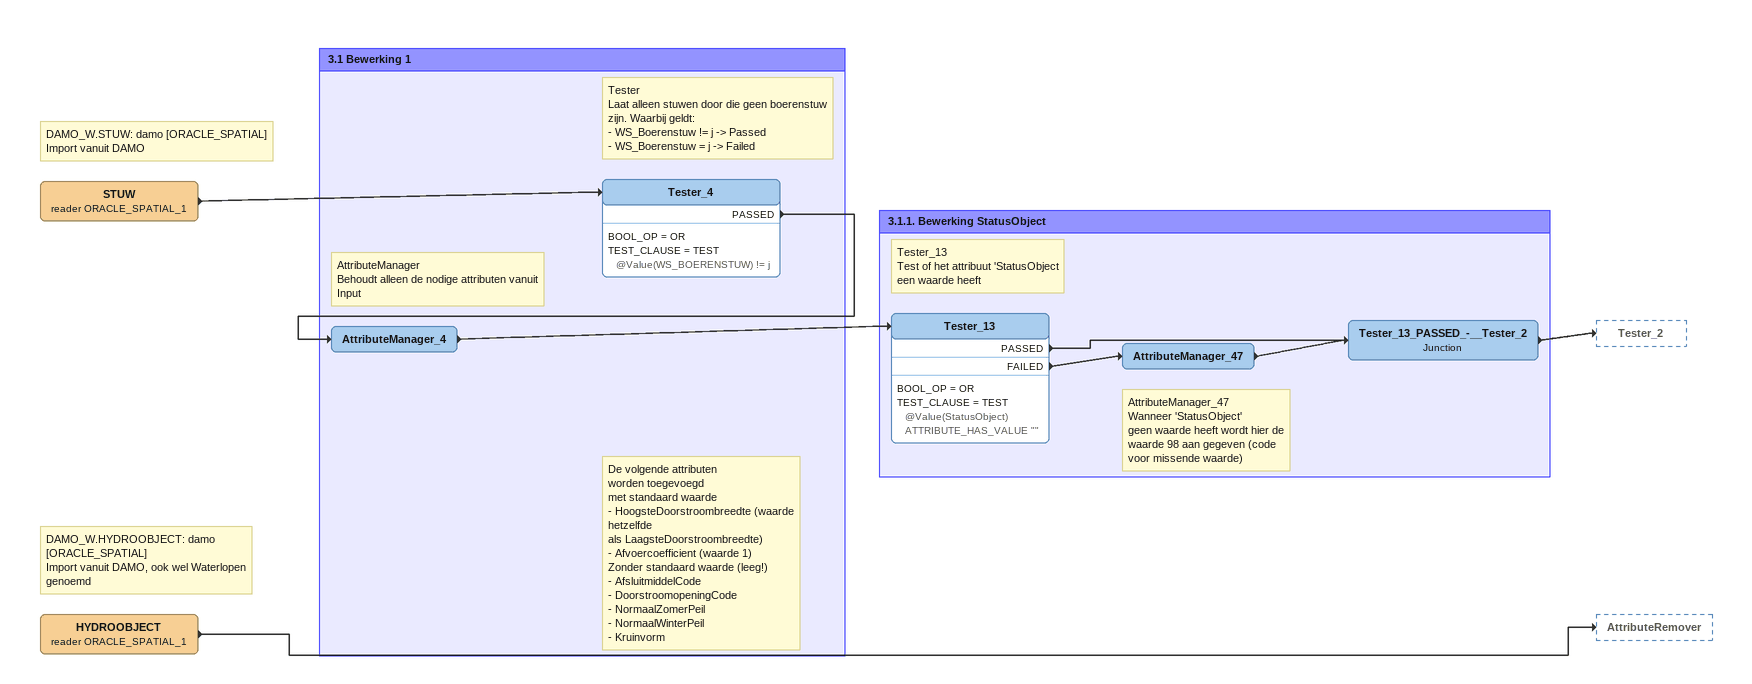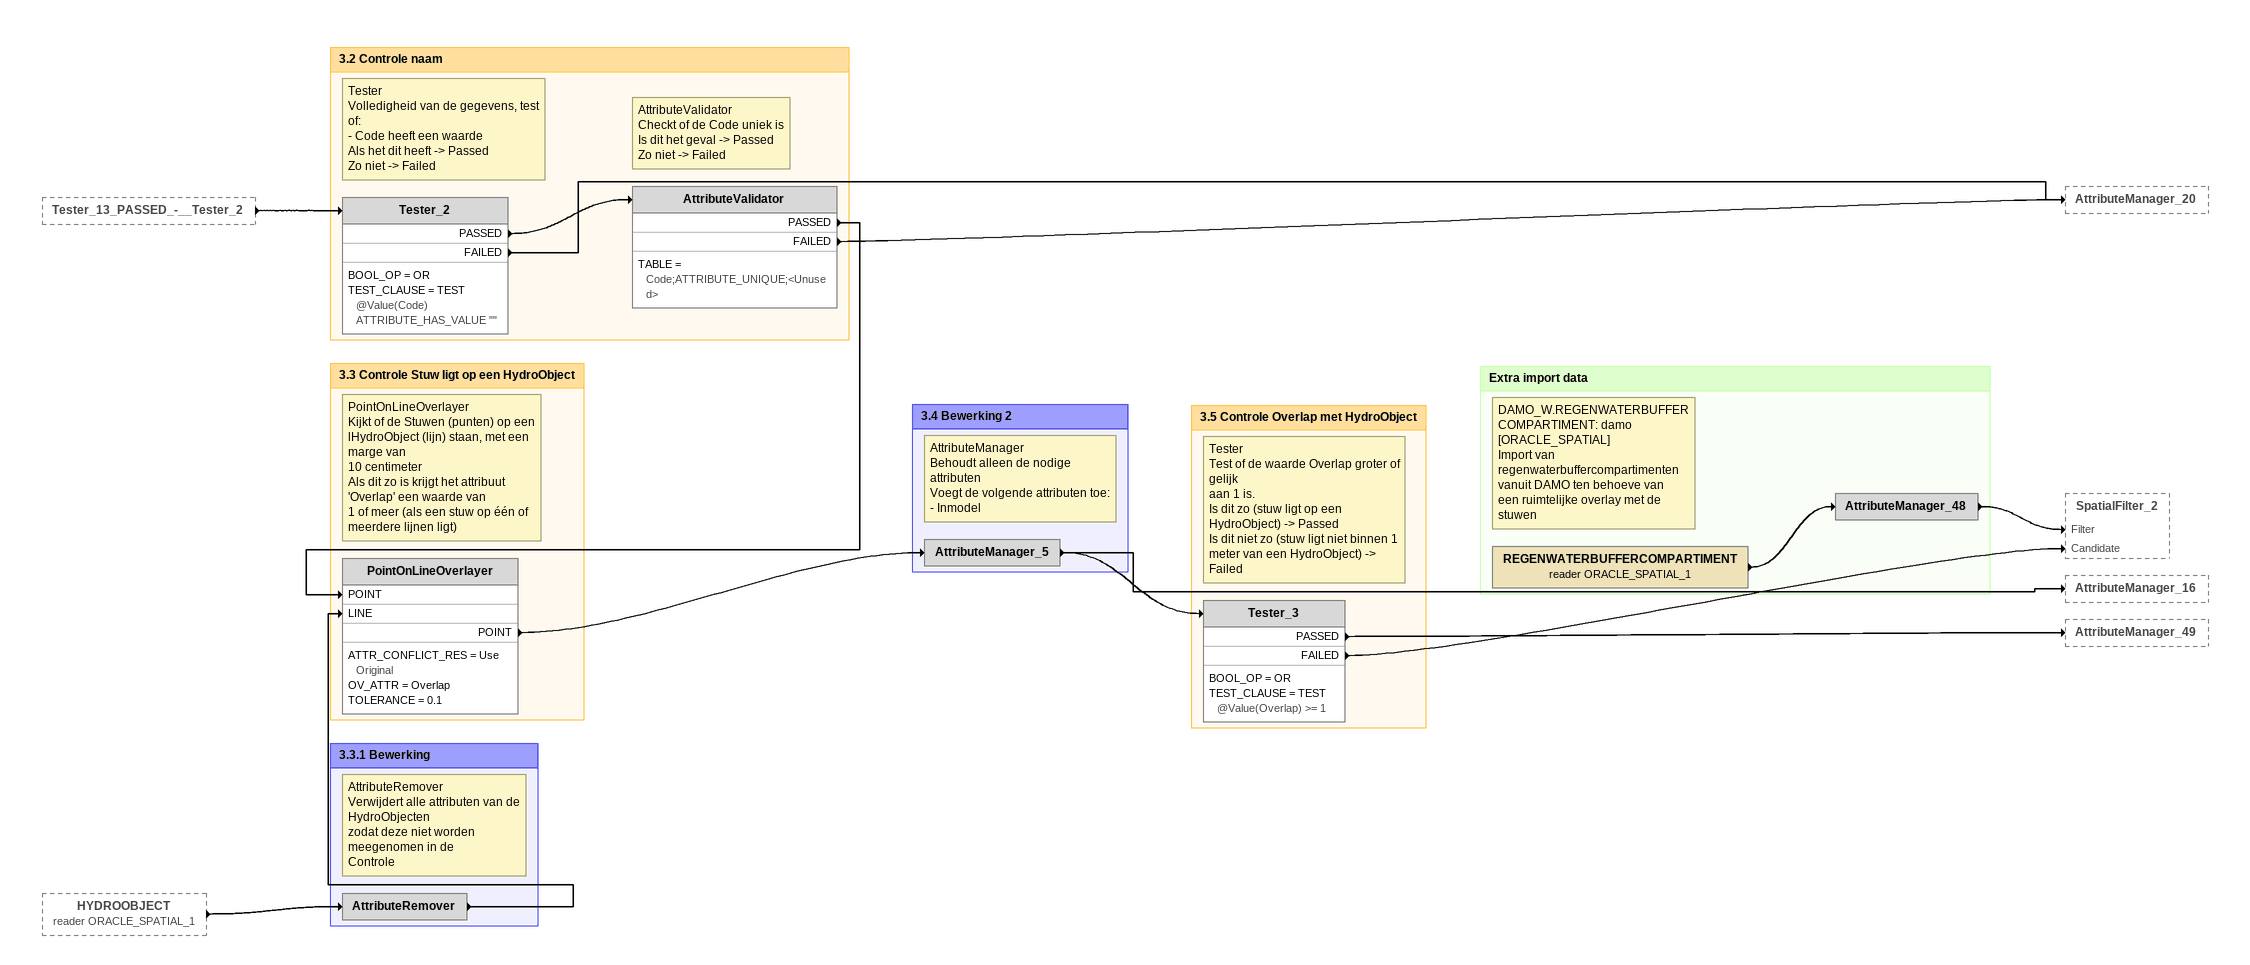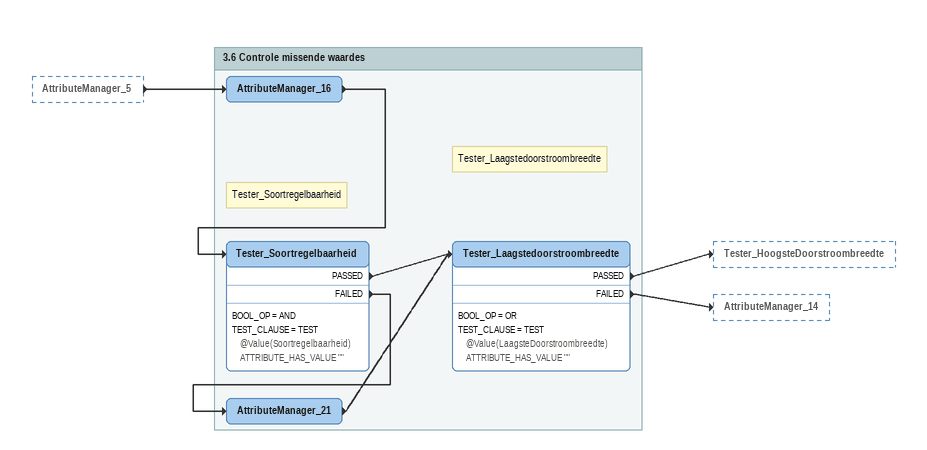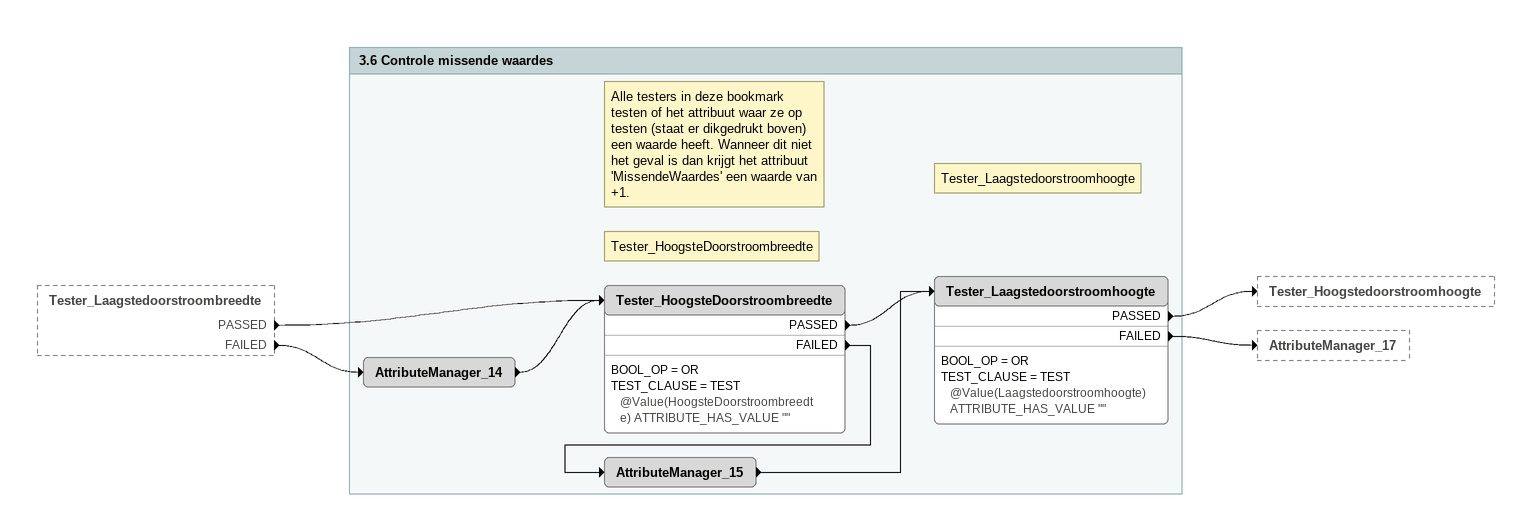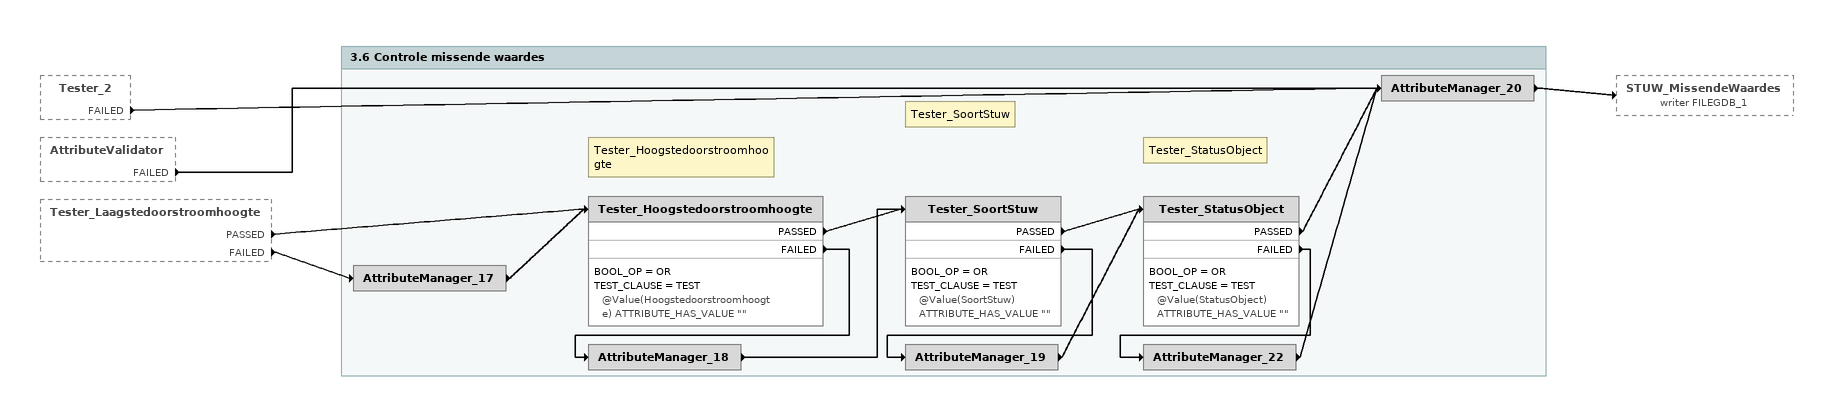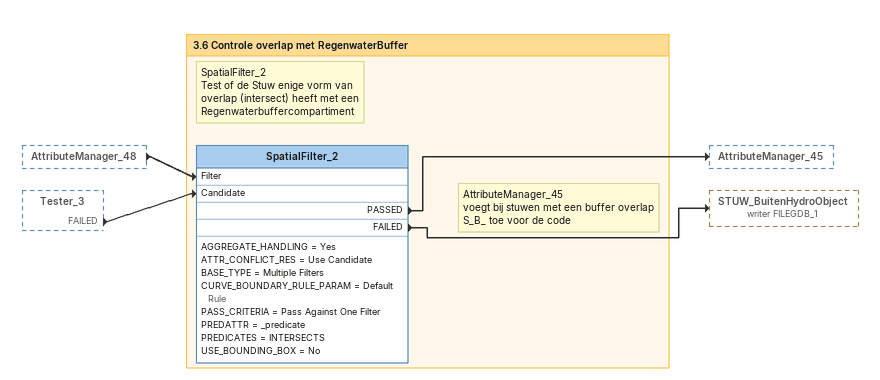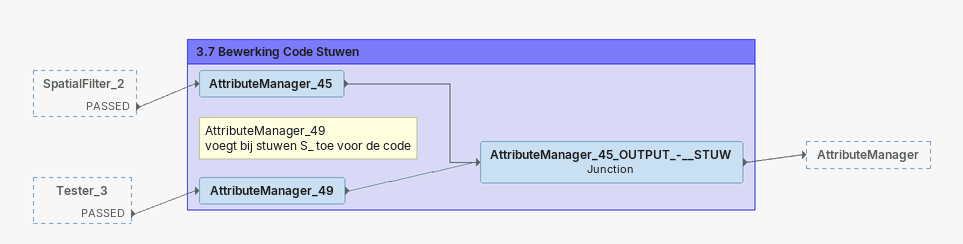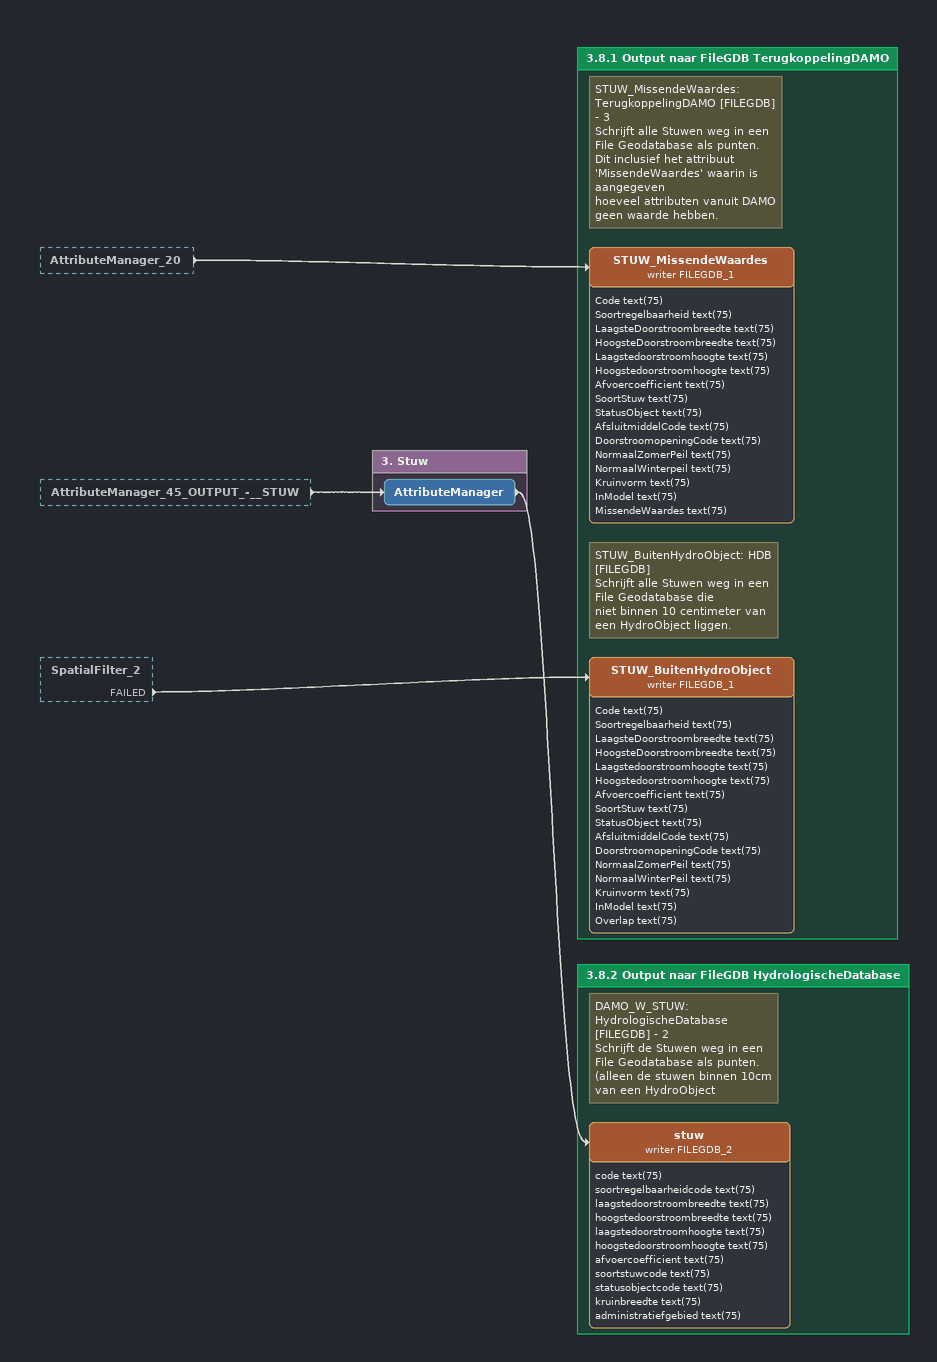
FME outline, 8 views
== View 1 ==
Note: DAMO_W.STUW: damo [ORACLE_SPATIAL] / Import vanuit DAMO
STUW (reader ORACLE_SPATIAL_1)
    -> Tester_4
Note: DAMO_W.HYDROOBJECT: damo [ORACLE_SPATIAL] / Import vanuit DAMO, ook wel Waterlopen genoemd
HYDROOBJECT (reader ORACLE_SPATIAL_1)
    -> AttributeRemover

Bookmark: 3.1 Bewerking 1
Note: Tester / Laat alleen stuwen door die geen boerenstuw / zijn. Waarbij geldt: / - WS_Boerenstuw != j -> Passed / - WS_Boerenstuw = j -> Failed
Tester_4
    BOOL_OP = OR
    TEST_CLAUSE = TEST @Value(WS_BOERENSTUW) != j
    PASSED -> AttributeManager_4
Note: AttributeManager / Behoudt alleen de nodige attributen vanuit Input
Note: De volgende attributen / worden toegevoegd / met standaard waarde / - HoogsteDoorstroombreedte (waarde hetzelfde / als LaagsteDoorstroombreedte) / - Afvoercoefficient (waarde 1) / Zonder standaard waarde (leeg!) / - AfsluitmiddelCode / - DoorstroomopeningCode / - NormaalZomerPeil / - NormaalWinterPeil / - Kruinvorm
AttributeManager_4
    -> Tester_13

Bookmark: 3.1.1. Bewerking StatusObject
Note: Tester_13 / Test of het attribuut 'StatusObject / een waarde heeft
Tester_13
    BOOL_OP = OR
    TEST_CLAUSE = TEST @Value(StatusObject) ATTRIBUTE_HAS_VALUE ""
    PASSED -> Tester_13_PASSED_-__Tester_2
    FAILED -> AttributeManager_47
Note: AttributeManager_47 / Wanneer 'StatusObject' / geen waarde heeft wordt hier de / waarde 98 aan gegeven (code / voor missende waarde)
AttributeManager_47
    -> Tester_13_PASSED_-__Tester_2
Tester_13_PASSED_-__Tester_2: Junction
    -> Tester_2

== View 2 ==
Tester_13_PASSED_-__Tester_2 [outside]
    -> Tester_2
HYDROOBJECT (reader ORACLE_SPATIAL_1) [outside]
    -> AttributeRemover

Bookmark: 3.2 Controle naam
Note: Tester / Volledigheid van de gegevens, test of: / - Code heeft een waarde / Als het dit heeft -> Passed / Zo niet -> Failed
Tester_2
    BOOL_OP = OR
    TEST_CLAUSE = TEST @Value(Code) ATTRIBUTE_HAS_VALUE ""
    PASSED -> AttributeValidator
    FAILED -> AttributeManager_20
Note: AttributeValidator / Checkt of de Code uniek is / Is dit het geval -> Passed / Zo niet -> Failed
AttributeValidator
    TABLE = Code;ATTRIBUTE_UNIQUE;<Unused>
    PASSED -> PointOnLineOverlayer [POINT]
    FAILED -> AttributeManager_20

Bookmark: 3.3.1 Bewerking
Note: AttributeRemover / Verwijdert alle attributen van de HydroObjecten / zodat deze niet worden meegenomen in de / Controle
AttributeRemover
    -> PointOnLineOverlayer [LINE]

Bookmark: 3.3 Controle Stuw ligt op een HydroObject
Note: PointOnLineOverlayer / Kijkt of de Stuwen (punten) op een / lHydroObject (lijn) staan, met een marge van / 10 centimeter / Als dit zo is krijgt het attribuut 'Overlap' een waarde van / 1 of meer (als een stuw op één of meerdere lijnen ligt)
PointOnLineOverlayer
    ATTR_CONFLICT_RES = Use Original
    OV_ATTR = Overlap
    TOLERANCE = 0.1
    POINT -> AttributeManager_5

Bookmark: 3.4 Bewerking 2
Note: AttributeManager / Behoudt alleen de nodige attributen / Voegt de volgende attributen toe: / - Inmodel
AttributeManager_5
    -> Tester_3
    -> AttributeManager_16

Bookmark: 3.5 Controle Overlap met HydroObject
Note: Tester / Test of de waarde Overlap groter of gelijk / aan 1 is. / Is dit zo (stuw ligt op een HydroObject) -> Passed / Is dit niet zo (stuw ligt niet binnen 1 / meter van een HydroObject) -> Failed
Tester_3
    BOOL_OP = OR
    TEST_CLAUSE = TEST @Value(Overlap) >= 1
    PASSED -> AttributeManager_49
    FAILED -> SpatialFilter_2 [Candidate]

Bookmark: Extra import data
Note: DAMO_W.REGENWATERBUFFERCOMPARTIMENT: damo [ORACLE_SPATIAL] / Import van regenwaterbuffercompartimenten vanuit DAMO ten behoeve van / een ruimtelijke overlay met de stuwen
REGENWATERBUFFERCOMPARTIMENT (reader ORACLE_SPATIAL_1)
    -> AttributeManager_48
AttributeManager_48
    -> SpatialFilter_2 [Filter]

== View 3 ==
AttributeManager_5 [outside]
    -> AttributeManager_16

Bookmark: 3.6 Controle missende waardes
AttributeManager_16
    -> Tester_Soortregelbaarheid
Note: Tester_Soortregelbaarheid
Tester_Soortregelbaarheid
    BOOL_OP = AND
    TEST_CLAUSE = TEST @Value(Soortregelbaarheid) ATTRIBUTE_HAS_VALUE ""
    PASSED -> Tester_Laagstedoorstroombreedte
    FAILED -> AttributeManager_21
AttributeManager_21
    -> Tester_Laagstedoorstroombreedte
Note: Tester_Laagstedoorstroombreedte
Tester_Laagstedoorstroombreedte
    BOOL_OP = OR
    TEST_CLAUSE = TEST @Value(LaagsteDoorstroombreedte) ATTRIBUTE_HAS_VALUE ""
    PASSED -> Tester_HoogsteDoorstroombreedte
    FAILED -> AttributeManager_14

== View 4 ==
Tester_Laagstedoorstroombreedte [outside]
    PASSED -> Tester_HoogsteDoorstroombreedte
    FAILED -> AttributeManager_14

Bookmark: 3.6 Controle missende waardes
AttributeManager_14
    -> Tester_HoogsteDoorstroombreedte
Note: Alle testers in deze bookmark testen of het attribuut waar ze op testen (staat er dikgedrukt boven) een waarde heeft. Wanneer dit niet het geval is dan krijgt het attribuut 'MissendeWaardes' een waarde van +1.
Note: Tester_HoogsteDoorstroombreedte
Tester_HoogsteDoorstroombreedte
    BOOL_OP = OR
    TEST_CLAUSE = TEST @Value(HoogsteDoorstroombreedte) ATTRIBUTE_HAS_VALUE ""
    PASSED -> Tester_Laagstedoorstroomhoogte
    FAILED -> AttributeManager_15
AttributeManager_15
    -> Tester_Laagstedoorstroomhoogte
Note: Tester_Laagstedoorstroomhoogte
Tester_Laagstedoorstroomhoogte
    BOOL_OP = OR
    TEST_CLAUSE = TEST @Value(Laagstedoorstroomhoogte) ATTRIBUTE_HAS_VALUE ""
    PASSED -> Tester_Hoogstedoorstroomhoogte
    FAILED -> AttributeManager_17

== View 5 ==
Tester_2 [outside]
    FAILED -> AttributeManager_20
AttributeValidator [outside]
    FAILED -> AttributeManager_20
Tester_Laagstedoorstroomhoogte [outside]
    PASSED -> Tester_Hoogstedoorstroomhoogte
    FAILED -> AttributeManager_17

Bookmark: 3.6 Controle missende waardes
AttributeManager_17
    -> Tester_Hoogstedoorstroomhoogte
Note: Tester_Hoogstedoorstroomhoogte
Tester_Hoogstedoorstroomhoogte
    BOOL_OP = OR
    TEST_CLAUSE = TEST @Value(Hoogstedoorstroomhoogte) ATTRIBUTE_HAS_VALUE ""
    PASSED -> Tester_SoortStuw
    FAILED -> AttributeManager_18
AttributeManager_18
    -> Tester_SoortStuw
Note: Tester_SoortStuw
Tester_SoortStuw
    BOOL_OP = OR
    TEST_CLAUSE = TEST @Value(SoortStuw) ATTRIBUTE_HAS_VALUE ""
    PASSED -> Tester_StatusObject
    FAILED -> AttributeManager_19
AttributeManager_19
    -> Tester_StatusObject
Note: Tester_StatusObject
Tester_StatusObject
    BOOL_OP = OR
    TEST_CLAUSE = TEST @Value(StatusObject) ATTRIBUTE_HAS_VALUE ""
    PASSED -> AttributeManager_20
    FAILED -> AttributeManager_22
AttributeManager_22
    -> AttributeManager_20
AttributeManager_20
    -> STUW_MissendeWaardes (writer FILEGDB_1)

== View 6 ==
AttributeManager_48 [outside]
    -> SpatialFilter_2 [Filter]
Tester_3 [outside]
    FAILED -> SpatialFilter_2 [Candidate]

Bookmark: 3.6 Controle overlap met RegenwaterBuffer
Note: SpatialFilter_2 / Test of de Stuw enige vorm van / overlap (intersect) heeft met een / Regenwaterbuffercompartiment
Note: AttributeManager_45 / voegt bij stuwen met een buffer overlap / S_B_ toe voor de code
SpatialFilter_2
    AGGREGATE_HANDLING = Yes
    ATTR_CONFLICT_RES = Use Candidate
    BASE_TYPE = Multiple Filters
    CURVE_BOUNDARY_RULE_PARAM = Default Rule
    PASS_CRITERIA = Pass Against One Filter
    PREDATTR = _predicate
    PREDICATES = INTERSECTS
    USE_BOUNDING_BOX = No
    PASSED -> AttributeManager_45
    FAILED -> STUW_BuitenHydroObject (writer FILEGDB_1)

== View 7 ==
SpatialFilter_2 [outside]
    PASSED -> AttributeManager_45
Tester_3 [outside]
    PASSED -> AttributeManager_49

Bookmark: 3.7 Bewerking Code Stuwen
Note: AttributeManager_49 / voegt bij stuwen S_ toe voor de code
AttributeManager_49
    -> AttributeManager_45_OUTPUT_-__STUW
AttributeManager_45
    -> AttributeManager_45_OUTPUT_-__STUW
AttributeManager_45_OUTPUT_-__STUW: Junction
    -> AttributeManager

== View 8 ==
AttributeManager_20 [outside]
    -> STUW_MissendeWaardes (writer FILEGDB_1)
AttributeManager_45_OUTPUT_-__STUW [outside]
    -> AttributeManager
SpatialFilter_2 [outside]
    FAILED -> STUW_BuitenHydroObject (writer FILEGDB_1)

Bookmark: 3.8.1 Output naar FileGDB TerugkoppelingDAMO
Note: STUW_MissendeWaardes: TerugkoppelingDAMO [FILEGDB] - 3 / Schrijft alle Stuwen weg in een File Geodatabase als punten. / Dit inclusief het attribuut 'MissendeWaardes' waarin is aangegeven / hoeveel attributen vanuit DAMO geen waarde hebben.
STUW_MissendeWaardes (writer FILEGDB_1)
    attributes: Code text(75), Soortregelbaarheid text(75), LaagsteDoorstroombreedte text(75), HoogsteDoorstroombreedte text(75), Laagstedoorstroomhoogte text(75), Hoogstedoorstroomhoogte text(75), Afvoercoefficient text(75), SoortStuw text(75), StatusObject text(75), AfsluitmiddelCode text(75), DoorstroomopeningCode text(75), NormaalZomerPeil text(75), NormaalWinterpeil text(75), Kruinvorm text(75), InModel text(75), MissendeWaardes text(75)
Note: STUW_BuitenHydroObject: HDB [FILEGDB] / Schrijft alle Stuwen weg in een File Geodatabase die / niet binnen 10 centimeter van een HydroObject liggen.
STUW_BuitenHydroObject (writer FILEGDB_1)
    attributes: Code text(75), Soortregelbaarheid text(75), LaagsteDoorstroombreedte text(75), HoogsteDoorstroombreedte text(75), Laagstedoorstroomhoogte text(75), Hoogstedoorstroomhoogte text(75), Afvoercoefficient text(75), SoortStuw text(75), StatusObject text(75), AfsluitmiddelCode text(75), DoorstroomopeningCode text(75), NormaalZomerPeil text(75), NormaalWinterPeil text(75), Kruinvorm text(75), InModel text(75), Overlap text(75)

Bookmark: 3. Stuw
AttributeManager
    -> stuw (writer FILEGDB_2)

Bookmark: 3.8.2 Output naar FileGDB HydrologischeDatabase
Note: DAMO_W_STUW: HydrologischeDatabase [FILEGDB] - 2 / Schrijft de Stuwen weg in een File Geodatabase als punten. / (alleen de stuwen binnen 10cm van een HydroObject
stuw (writer FILEGDB_2)
    attributes: code text(75), soortregelbaarheidcode text(75), laagstedoorstroombreedte text(75), hoogstedoorstroombreedte text(75), laagstedoorstroomhoogte text(75), hoogstedoorstroomhoogte text(75), afvoercoefficient text(75), soortstuwcode text(75), statusobjectcode text(75), kruinbreedte text(75), administratiefgebied text(75)
